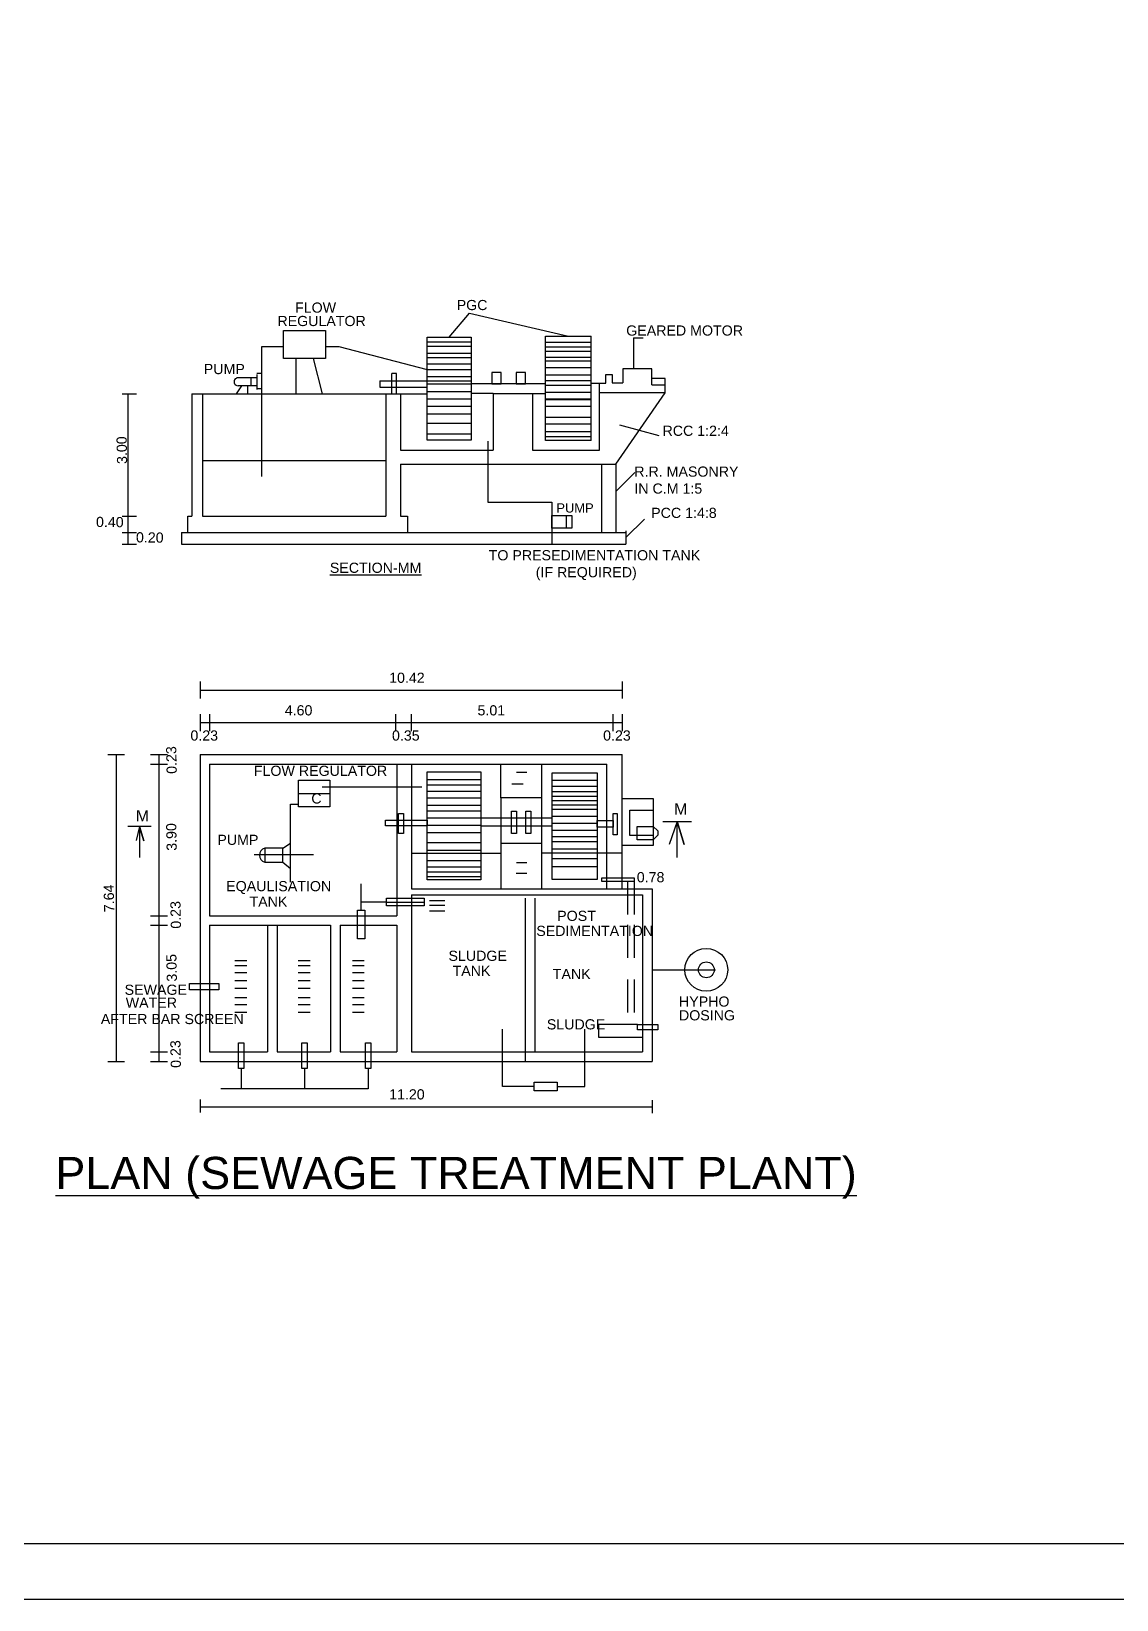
# Model space of a CAD drawing. Header units: metres. Extents: x 10 to 343, y 349 to 530.
# Drawn here: x 227.52 to 256.62, y 349 to 391.05 of the extents above; entities that cross this region are included whole.
import ezdxf

# ---------------------------------------------------------------- set-up
doc = ezdxf.new("R2010")
doc.units = ezdxf.units.M
doc.styles.get("Standard").update_dxf_attribs({"font": 'arial.ttf'})
doc.styles.add('style1', font='micross.ttf')

msp = doc.modelspace()

# ---------------------------------------------------------------- linework, layer by layer
at = {"linetype": 'ByBlock'}
for p, q in [((238.7205, 382.8544), (239.2658, 383.4893)), ((239.2658, 383.4893), (241.9213, 382.8767)), ((234.2773, 383.0294), (235.4056, 383.0294)), ((234.2773, 382.2781), (234.2773, 383.0294)), ((235.4056, 383.0294), (235.4056, 382.2781)), ((238.1303, 382.8544), (239.3107, 382.8544)), ((238.1303, 380.0868), (238.1303, 382.8544)), ((238.1303, 382.7264), (239.3107, 382.7264)), ((239.3107, 382.8544), (239.3107, 380.0868)), ((241.309, 382.8767), (242.5335, 382.8767)), ((241.309, 381.6805), (241.309, 382.8767)), ((241.309, 382.7157), (242.5335, 382.7157)), ((242.5335, 380.0782), (242.5335, 382.8767)), ((243.6667, 382.8354), (243.9229, 382.8354)), ((243.6667, 382.8277), (243.6667, 382.0134)), ((233.701, 379.111), (233.701, 382.5963)), ((233.701, 382.5963), (234.2773, 382.5963)), ((235.4056, 382.2781), (234.2773, 382.2781)), ((234.6083, 382.2781), (234.6083, 381.3276)), ((235.0746, 382.2781), (235.3154, 381.3276)), ((235.4056, 382.5963), (235.7676, 382.5963)), ((235.7676, 382.5963), (238.1303, 381.9823)), ((238.1303, 382.6077), (239.3107, 382.6077)), ((238.1303, 382.4244), (239.3107, 382.4244)), ((238.1303, 382.3058), (239.3107, 382.3058)), ((241.309, 382.5892), (242.5335, 382.5892)), ((241.309, 382.4723), (242.5335, 382.4723)), ((241.309, 382.3166), (242.5335, 382.3166)), ((233.701, 381.8732), (233.5651, 381.8732)), ((233.5651, 381.8498), (233.5651, 381.4507)), ((233.701, 381.4742), (233.701, 381.8732)), ((237.1845, 381.3276), (237.1845, 381.8793)), ((237.3145, 381.8793), (237.1845, 381.8793)), ((237.3145, 381.3276), (237.3145, 381.8793)), ((238.1303, 382.1332), (239.3107, 382.1332)), ((238.1303, 381.9823), (239.3107, 381.9823)), ((240.1151, 381.8983), (239.868, 381.8983)), ((239.868, 381.8983), (239.868, 381.5998)), ((240.1151, 381.5998), (240.1151, 381.8983)), ((240.7698, 381.8983), (240.5227, 381.8983)), ((240.5227, 381.8983), (240.5227, 381.5998)), ((240.7698, 381.5998), (240.7698, 381.8983)), ((241.309, 382.2192), (242.5335, 382.2192)), ((241.309, 382.0343), (242.5335, 382.0343)), ((244.1552, 382.0034), (243.3823, 382.0034)), ((243.3823, 382.0034), (243.3823, 381.6212)), ((244.1552, 381.568), (244.1552, 382.0034)), ((233.1553, 381.5486), (233.0147, 381.3276)), ((233.5651, 381.7597), (233.0619, 381.7597)), ((233.5651, 381.5486), (233.0619, 381.5486)), ((233.3135, 381.5486), (233.3135, 381.3276)), ((233.4015, 381.7597), (233.4015, 381.5486)), ((233.5651, 381.4742), (233.701, 381.4742)), ((236.863, 381.6774), (238.1303, 381.6774)), ((236.863, 381.6774), (236.863, 381.5062)), ((236.863, 381.5062), (238.1303, 381.5062)), ((238.1303, 381.7996), (239.3107, 381.7996)), ((238.1303, 381.6803), (239.3107, 381.6803)), ((238.1303, 381.5959), (239.3107, 381.5959)), ((241.309, 381.5998), (239.3107, 381.5998)), ((239.868, 381.5998), (240.1151, 381.5998)), ((240.5227, 381.5998), (240.7698, 381.5998)), ((241.309, 381.8396), (242.5335, 381.8396)), ((241.309, 381.6838), (242.5335, 381.6838)), ((241.309, 380.0782), (241.309, 381.6805)), ((241.309, 381.567), (242.5335, 381.567)), ((242.5335, 381.6134), (242.9262, 381.6134)), ((242.7527, 379.818), (242.7527, 381.6134)), ((242.9262, 381.6134), (242.9262, 381.8472)), ((242.9262, 381.8472), (243.0978, 381.8472)), ((243.0978, 381.8472), (243.0978, 381.6212)), ((243.0978, 381.6212), (243.3823, 381.6212)), ((244.5129, 381.738), (244.1552, 381.738)), ((244.1552, 381.568), (244.5129, 381.568)), ((244.5129, 381.356), (244.5129, 381.738)), ((229.9587, 381.3276), (230.339, 381.3276)), ((230.103, 381.3276), (230.103, 377.2989)), ((231.8277, 381.3276), (238.1303, 381.3276)), ((231.8277, 381.3276), (231.8277, 378.0486)), ((232.1134, 381.3276), (232.1134, 378.0486)), ((237.0268, 381.3276), (237.0268, 378.0486)), ((237.4163, 381.3276), (237.4163, 379.818)), ((238.1303, 381.3891), (239.3107, 381.3891)), ((238.1303, 381.195), (239.3107, 381.195)), ((239.9043, 381.3432), (239.3107, 381.3432)), ((239.9043, 381.3432), (239.9043, 379.818)), ((239.9043, 381.3432), (240.9622, 381.3432)), ((240.9622, 381.3432), (241.309, 381.3432)), ((240.9622, 381.3432), (240.9622, 379.818)), ((241.309, 381.3723), (242.5335, 381.3723)), ((241.309, 381.2007), (242.5335, 381.2007)), ((241.309, 381.1776), (242.5335, 381.1776)), ((244.5129, 381.356), (242.7527, 381.356)), ((243.1934, 379.4404), (244.5129, 381.356)), ((238.1303, 381.0009), (239.3107, 381.0009)), ((238.1303, 380.796), (239.3107, 380.796)), ((238.1303, 380.796), (239.3107, 380.796)), ((241.309, 380.9977), (242.5335, 380.9977)), ((241.309, 380.7073), (242.5335, 380.7073)), ((238.1303, 380.548), (239.3107, 380.548)), ((238.1303, 380.548), (239.3107, 380.548)), ((238.1303, 380.2568), (239.3107, 380.2568)), ((238.1303, 380.2568), (239.3107, 380.2568)), ((241.309, 380.5222), (242.5335, 380.5222)), ((241.309, 380.3232), (242.5335, 380.3232)), ((241.309, 380.1827), (242.5335, 380.1827)), ((243.2888, 380.5007), (244.3478, 380.2112)), ((237.4163, 379.818), (239.9043, 379.818)), ((239.3107, 380.0868), (238.1303, 380.0868)), ((239.763, 380.0604), (239.763, 378.425)), ((240.9622, 379.818), (242.7527, 379.818)), ((242.5335, 380.0782), (241.309, 380.0782)), ((232.1134, 379.542), (237.0268, 379.542)), ((237.4163, 379.4404), (242.8048, 379.4404)), ((237.4163, 379.4404), (237.4163, 378.0486)), ((242.8048, 379.4404), (243.1934, 379.4404)), ((242.8048, 379.4404), (242.8048, 377.6108)), ((243.1934, 379.4404), (243.1934, 377.6108)), ((243.2036, 378.7224), (243.7006, 379.2177)), ((239.763, 378.425), (241.4733, 378.425)), ((241.4733, 378.425), (241.4733, 377.2989)), ((241.4733, 378.072), (242.0139, 378.072)), ((241.4733, 377.731), (241.4733, 378.072)), ((241.8639, 378.072), (241.8639, 377.731)), ((242.0139, 378.072), (242.0139, 377.731)), ((229.9587, 378.0486), (230.339, 378.0486)), ((231.715, 377.6108), (231.715, 378.0486)), ((231.715, 378.0486), (231.8277, 378.0486)), ((232.1134, 378.0486), (237.0268, 378.0486)), ((237.4163, 378.0486), (237.6059, 378.0486)), ((237.6059, 378.0486), (237.6059, 377.6108)), ((242.0139, 377.731), (241.4733, 377.731)), ((243.4609, 377.4778), (243.9579, 377.9731)), ((243.4609, 377.6567), (243.4609, 377.2989)), ((229.9587, 377.6108), (230.339, 377.6108)), ((229.9587, 377.2989), (230.339, 377.2989)), ((231.544, 377.6108), (243.4609, 377.6108)), ((231.544, 377.6108), (231.544, 377.2989)), ((231.544, 377.2989), (243.4609, 377.2989)), ((232.0428, 373.6133), (232.0428, 373.1598)), ((243.3656, 373.6133), (243.3656, 373.1598)), ((232.0428, 373.3865), (243.3656, 373.3865)), ((232.0428, 372.7398), (232.0428, 372.2862)), ((232.2987, 372.7398), (232.2987, 372.2862)), ((237.2812, 372.7398), (237.2812, 372.2862)), ((237.7042, 372.7398), (237.7042, 372.2862)), ((243.1096, 372.7398), (243.1096, 372.2862)), ((243.3656, 372.7398), (243.3656, 372.2862)), ((232.0428, 372.513), (243.3656, 372.513)), ((229.5687, 371.6567), (230.0222, 371.6567)), ((229.7955, 371.6567), (229.7955, 363.4256)), ((230.713, 371.6567), (231.1665, 371.6567)), ((230.713, 371.4007), (231.1665, 371.4007)), ((230.9397, 371.6567), (230.9397, 363.4256)), ((232.0428, 371.6567), (232.0428, 363.4256)), ((232.0428, 371.6567), (243.3656, 371.6567)), ((232.2987, 371.4007), (242.9545, 371.4007)), ((232.2987, 371.4007), (232.2987, 367.3349)), ((237.3226, 371.4007), (237.3226, 367.3349)), ((237.7139, 371.4007), (237.7139, 368.0601)), ((240.1074, 371.4007), (241.2039, 371.4007)), ((240.1074, 370.4948), (240.1074, 371.4007)), ((241.2039, 371.4007), (241.2039, 370.4948)), ((242.9545, 368.0601), (242.9545, 371.4007)), ((243.3656, 368.0601), (243.3656, 371.6567)), ((234.6869, 370.9724), (235.5197, 370.9724)), ((234.6869, 370.2522), (234.6869, 370.9724)), ((235.5197, 370.9724), (235.5197, 370.2522)), ((238.1325, 370.986), (238.1325, 371.19)), ((238.1325, 368.2982), (238.1325, 371.19)), ((238.1325, 371.19), (239.5749, 371.19)), ((238.1325, 370.986), (239.5749, 370.986)), ((239.5749, 371.19), (239.5749, 368.2982)), ((240.5291, 371.1827), (240.8103, 371.1827)), ((241.485, 371.1687), (242.6939, 371.1687)), ((241.485, 368.3045), (241.485, 371.1687)), ((241.485, 370.9715), (242.6939, 370.9715)), ((242.6939, 371.1687), (242.6939, 368.3045)), ((234.6869, 370.6123), (235.5197, 370.6123)), ((235.3158, 370.7894), (237.99, 370.7894)), ((238.1325, 370.8457), (239.5749, 370.8457)), ((238.1325, 370.6774), (239.5749, 370.6774)), ((238.1325, 370.4951), (239.5749, 370.4951)), ((240.4026, 370.8738), (240.7119, 370.8738)), ((241.485, 370.8121), (242.6939, 370.8121)), ((241.485, 370.6631), (242.6939, 370.6631)), ((241.485, 370.5398), (242.6939, 370.5398)), ((234.4691, 370.3258), (234.6869, 370.3258)), ((234.4691, 368.2334), (234.4691, 370.3258)), ((235.5197, 370.2522), (234.6869, 370.2522)), ((237.3692, 370.0762), (237.5035, 370.0762)), ((237.3692, 369.5439), (237.3692, 370.0762)), ((237.5035, 370.0762), (237.5035, 369.5439)), ((238.1325, 370.2988), (239.5749, 370.2988)), ((238.1325, 370.1445), (239.5749, 370.1445)), ((240.1074, 370.4948), (240.1074, 368.0601)), ((241.2039, 370.4948), (240.1074, 370.4948)), ((240.3942, 370.1383), (240.5287, 370.1383)), ((240.3942, 369.5444), (240.3942, 370.1383)), ((240.5287, 370.1383), (240.5287, 369.5444)), ((240.7836, 370.1383), (240.9181, 370.1383)), ((240.7836, 369.5444), (240.7836, 370.1383)), ((240.9181, 370.1383), (240.9181, 369.5444)), ((241.2039, 370.4948), (241.2039, 368.0601)), ((241.485, 370.4267), (242.6939, 370.4267)), ((241.485, 370.3126), (242.6939, 370.3126)), ((241.485, 370.1944), (242.6939, 370.1944)), ((243.1222, 370.0755), (243.2319, 370.0755)), ((243.1222, 369.5059), (243.1222, 370.0755)), ((243.2319, 370.0755), (243.2319, 369.5059)), ((243.3656, 370.4824), (244.1931, 370.4824)), ((243.3656, 369.2213), (243.3656, 370.4824)), ((243.5678, 370.1695), (244.1931, 370.1695)), ((243.5678, 369.4886), (243.5678, 370.1695)), ((244.1931, 370.4824), (244.1931, 369.2213)), ((244.1931, 370.1695), (244.1931, 369.4886)), ((230.7368, 369.7278), (230.1091, 369.7278)), ((230.4229, 369.7278), (230.3262, 369.3491)), ((230.4229, 369.7278), (230.4229, 368.8956)), ((230.4229, 369.7278), (230.5352, 369.3465)), ((230.5352, 369.3465), (230.4229, 369.7278)), ((237.0168, 369.8964), (238.1325, 369.8964)), ((237.0168, 369.7441), (237.0168, 369.8964)), ((238.1325, 369.7441), (237.0168, 369.7441)), ((238.1325, 369.9622), (239.5749, 369.9622)), ((238.1325, 369.8964), (238.1325, 369.7441)), ((238.1325, 369.7658), (239.5749, 369.7658)), ((241.485, 369.9508), (239.5749, 369.9508)), ((239.5749, 369.9508), (239.5749, 369.7441)), ((239.5749, 369.7441), (241.485, 369.7441)), ((241.485, 370.0053), (242.6939, 370.0053)), ((241.485, 369.7441), (241.485, 369.9508)), ((241.485, 369.8162), (242.6939, 369.8162)), ((242.6939, 369.8903), (243.1258, 369.8903)), ((242.6939, 369.7137), (242.6939, 369.8903)), ((243.1258, 369.7137), (242.6939, 369.7137)), ((243.1258, 369.8903), (243.1258, 369.7137)), ((243.7613, 369.7279), (244.1931, 369.7279)), ((243.7613, 369.3669), (243.7613, 369.7279)), ((244.1931, 369.7279), (244.1931, 369.3669)), ((244.1931, 369.7279), (244.3155, 369.6116)), ((244.456, 369.8646), (245.2196, 369.8646)), ((244.8378, 369.8646), (244.6201, 369.2419)), ((244.8305, 369.8646), (244.8305, 368.8956)), ((244.8378, 369.8646), (245.022, 369.2419)), ((245.022, 369.2419), (244.8378, 369.8646)), ((234.2678, 369.1485), (234.4691, 369.2796)), ((237.5035, 369.5439), (237.3692, 369.5439)), ((238.1325, 369.5707), (239.5749, 369.5707)), ((238.1325, 369.2989), (239.5749, 369.2989)), ((240.1074, 369.2774), (241.2039, 369.2774)), ((240.5287, 369.5444), (240.3942, 369.5444)), ((240.9181, 369.5444), (240.7836, 369.5444)), ((241.485, 369.627), (242.6939, 369.627)), ((241.485, 369.4622), (242.6939, 369.4622)), ((241.485, 369.3279), (242.6939, 369.3279)), ((243.2319, 369.5059), (243.1222, 369.5059)), ((244.1931, 369.4886), (243.5678, 369.4886)), ((244.1931, 369.3669), (243.7613, 369.3669)), ((244.1931, 369.3669), (244.3155, 369.4951)), ((244.3155, 369.6116), (244.3155, 369.4951)), ((233.4932, 368.9735), (235.0886, 368.9735)), ((234.2678, 369.1485), (233.7791, 369.1485)), ((233.7791, 369.1485), (233.7791, 368.7709)), ((234.2678, 368.7709), (234.2678, 369.1485)), ((237.7139, 369.0137), (240.1074, 369.0137)), ((238.1325, 369.091), (239.5749, 369.091)), ((238.1325, 368.8192), (239.5749, 368.8192)), ((241.2039, 369.0243), (243.3656, 369.0243)), ((241.485, 369.1255), (242.6939, 369.1255)), ((241.485, 368.8664), (242.6939, 368.8664)), ((244.1931, 369.2213), (243.3656, 369.2213)), ((233.7791, 368.7709), (234.2678, 368.7709)), ((234.2678, 368.7709), (234.4691, 368.6039)), ((238.1325, 368.6433), (239.5749, 368.6433)), ((238.1325, 368.5154), (239.5749, 368.5154)), ((240.5163, 368.4754), (240.8036, 368.4754)), ((240.5265, 368.7623), (240.8036, 368.7623)), ((241.485, 368.6592), (242.6939, 368.6592)), ((236.3649, 367.4858), (236.3649, 368.1875)), ((237.7139, 368.0601), (244.167, 368.0601)), ((238.1325, 368.3875), (239.5749, 368.3875)), ((239.5749, 368.2982), (238.1325, 368.2982)), ((242.6939, 368.3045), (241.485, 368.3045)), ((242.8175, 368.3545), (243.6835, 368.3545)), ((242.8175, 368.2539), (242.8175, 368.3545)), ((243.6835, 368.2539), (242.8175, 368.2539)), ((243.5019, 368.2539), (243.5019, 367.3705)), ((243.6835, 368.3545), (243.6835, 368.2539)), ((243.6835, 368.2539), (243.6835, 367.3705)), ((244.167, 368.0601), (244.167, 363.4256)), ((237.0393, 367.7011), (236.3649, 367.7011)), ((237.0393, 367.8052), (238.057, 367.8052)), ((237.0393, 367.597), (237.0393, 367.8052)), ((237.0393, 367.7011), (238.057, 367.7011)), ((238.057, 367.597), (237.0393, 367.597)), ((237.7139, 367.8962), (237.7139, 363.6816)), ((237.7139, 367.8962), (243.911, 367.8962)), ((238.057, 367.8052), (238.057, 367.597)), ((238.1928, 367.7398), (238.6103, 367.7398)), ((238.1928, 367.6196), (238.6103, 367.6196)), ((240.7636, 367.8041), (240.7636, 363.4256)), ((241.0196, 367.8041), (241.0196, 363.6816)), ((243.911, 367.8962), (243.911, 363.6816)), ((230.713, 367.3349), (231.1665, 367.3349)), ((232.2987, 367.3349), (237.3226, 367.3349)), ((236.2668, 367.4858), (236.463, 367.4858)), ((236.2668, 366.7143), (236.2668, 367.4858)), ((236.463, 367.4858), (236.463, 366.7143)), ((238.1928, 367.4712), (238.6103, 367.4712)), ((230.713, 367.079), (231.1665, 367.079)), ((232.2987, 367.079), (232.2987, 363.6816)), ((232.2987, 367.079), (235.5421, 367.079)), ((233.8523, 367.079), (233.8523, 363.6816)), ((234.1083, 367.079), (234.1083, 363.6816)), ((235.5421, 367.079), (235.5421, 363.6816)), ((235.7981, 367.079), (235.7981, 363.6816)), ((235.7981, 367.079), (237.3226, 367.079)), ((236.463, 366.7143), (236.2668, 366.7143)), ((237.3226, 367.079), (237.3226, 363.6816)), ((243.5019, 367.0889), (243.5019, 366.2055)), ((243.6835, 367.0889), (243.6835, 366.2055)), ((232.9776, 366.1377), (233.2973, 366.1377)), ((232.9776, 365.9972), (233.2973, 365.9972)), ((234.6755, 366.1377), (234.9952, 366.1377)), ((234.6755, 365.9972), (234.9952, 365.9972)), ((236.1286, 366.1377), (236.4484, 366.1377)), ((236.1286, 365.9972), (236.4484, 365.9972)), ((244.167, 365.884), (245.8671, 365.884)), ((231.7594, 365.5164), (232.5442, 365.5164)), ((231.7594, 365.3455), (231.7594, 365.5164)), ((232.5442, 365.5164), (232.5442, 365.3455)), ((232.9776, 365.8166), (233.2973, 365.8166)), ((232.9776, 365.5958), (233.2973, 365.5958)), ((234.6755, 365.8166), (234.9952, 365.8166)), ((234.6755, 365.5958), (234.9952, 365.5958)), ((236.1286, 365.8166), (236.4484, 365.8166)), ((236.1286, 365.5958), (236.4484, 365.5958)), ((243.5019, 365.626), (243.5019, 364.7426)), ((243.6835, 365.626), (243.6835, 364.7426)), ((232.5442, 365.3455), (231.7594, 365.3455)), ((232.9776, 365.3952), (233.2973, 365.3952)), ((232.9776, 365.1443), (233.2973, 365.1443)), ((234.6755, 365.3952), (234.9952, 365.3952)), ((234.6755, 365.1443), (234.9952, 365.1443)), ((236.1286, 365.3952), (236.4484, 365.3952)), ((236.1286, 365.1443), (236.4484, 365.1443)), ((232.9776, 364.9536), (233.2973, 364.9536)), ((232.9776, 364.7529), (233.2973, 364.7529)), ((234.6755, 364.9536), (234.9952, 364.9536)), ((234.6755, 364.7529), (234.9952, 364.7529)), ((236.1286, 364.9536), (236.4484, 364.9536)), ((236.1286, 364.7529), (236.4484, 364.7529)), ((240.151, 362.7563), (240.151, 364.2931)), ((242.3656, 362.7563), (242.3656, 364.2931)), ((243.7719, 364.4174), (242.7329, 364.4174)), ((242.7329, 364.4174), (242.7329, 364.0773)), ((243.7719, 364.4174), (244.3215, 364.4174)), ((243.7719, 364.2786), (243.7719, 364.4174)), ((244.3215, 364.2786), (243.7719, 364.2786)), ((244.3215, 364.4174), (244.3215, 364.2786)), ((233.0739, 363.9266), (233.2172, 363.9266)), ((233.0739, 363.2347), (233.0739, 363.9266)), ((233.2172, 363.9266), (233.2172, 363.2347)), ((234.7697, 363.9266), (234.9131, 363.9266)), ((234.7697, 363.2347), (234.7697, 363.9266)), ((234.9131, 363.9266), (234.9131, 363.2347)), ((236.4776, 363.9266), (236.6209, 363.9266)), ((236.4776, 363.2347), (236.4776, 363.9266)), ((236.6209, 363.9266), (236.6209, 363.2347)), ((242.7329, 364.0773), (243.911, 364.0773)), ((229.5687, 363.4256), (230.0222, 363.4256)), ((230.713, 363.6816), (231.1665, 363.6816)), ((230.713, 363.4256), (231.1665, 363.4256)), ((230.713, 363.4256), (231.1665, 363.4256)), ((232.0428, 363.4256), (244.167, 363.4256)), ((232.2987, 363.6816), (233.8523, 363.6816)), ((234.1083, 363.6816), (235.5421, 363.6816)), ((235.7981, 363.6816), (237.3226, 363.6816)), ((237.7139, 363.6816), (243.911, 363.6816)), ((233.2172, 363.2347), (233.0739, 363.2347)), ((233.1455, 363.2347), (233.1455, 362.6971)), ((234.9131, 363.2347), (234.7697, 363.2347)), ((234.8414, 363.2347), (234.8414, 362.6971)), ((236.6209, 363.2347), (236.4776, 363.2347)), ((236.5492, 363.2347), (236.5492, 362.6971)), ((236.5492, 362.6971), (232.5988, 362.6971)), ((240.9995, 362.7563), (240.151, 362.7563)), ((240.9995, 362.8712), (241.6178, 362.8712)), ((240.9995, 362.6414), (240.9995, 362.8712)), ((241.6178, 362.6414), (240.9995, 362.6414)), ((241.6178, 362.8712), (241.6178, 362.6414)), ((241.6178, 362.7563), (242.3656, 362.7563)), ((232.0428, 362.2153), (244.167, 362.2153))]:
    msp.add_line(p, q, dxfattribs=at)
for p, q in [((232.0428, 362.4043), (232.044, 362.0618)), ((244.1664, 362.3865), (244.1676, 362.0441))]:
    msp.add_line(p, q)
for points in [[(125.6102, 348.9963), (125.6102, 529.8263), (342.518, 529.8263), (342.518, 348.9963)], [(127.1102, 350.4963), (127.1102, 528.3263), (341.018, 528.3263), (341.018, 350.4963)]]:
    msp.add_lwpolyline(points, close=True)
for centre, major_axis, start_param, end_param in [((233.0619, 381.6542), (-0.0746, 0.0746), -0.7853982, 2.3561945), ((233.8365, 368.9597), (-0.1396, 0.1396), -0.4900389, 2.0608352), ((245.6194, 365.8857), (0.0001, 0.5742), -1.5705742, 4.7126111), ((245.6204, 365.8857), (-0.1505, 0.1505), 3.9269908, 10.2101761)]:
    msp.add_ellipse(centre, major_axis=major_axis, ratio=1, start_param=start_param, end_param=end_param, dxfattribs=at)

# ---------------------------------------------------------------- texts
for s, height, p in [('FLOW', 0.27271, (234.5914, 383.5069)), ('PGC', 0.27271, (238.926, 383.5753)), ('REGULATOR', 0.27271, (234.1182, 383.1473)), ('GEARED MOTOR', 0.272707, (243.4718, 382.8922, -0.7935)), ('PUMP', 0.27271, (232.144, 381.8593)), ('RCC 1:2:4', 0.27271, (244.4452, 380.2037)), ('R.R. MASONRY ', 0.272707, (243.6882, 379.109)), ('IN C.M 1:5', 0.27271, (243.6898, 378.6544)), ('PCC 1:4:8', 0.27271, (244.1414, 378.0023)), ('%%USECTION-MM', 0.272707, (235.5242, 376.5299)), ('TO PRESEDIMENTATION TANK', 0.272707, (239.7843, 376.8662)), ('(IF REQUIRED)', 0.272707, (241.0453, 376.4112)), ('10.42', 0.27271, (237.1142, 373.5809)), ('4.60', 0.27271, (234.3155, 372.7074)), ('5.01', 0.27271, (239.4843, 372.7074)), ('0.23', 0.27271, (231.7854, 372.0323)), ('0.35', 0.27271, (237.1908, 372.0323)), ('0.23', 0.27271, (242.8522, 372.0323)), ('FLOW REGULATOR', 0.272707, (233.4863, 371.0857)), ('C', 0.2727, (235.0279, 370.3436)), ('PUMP', 0.27271, (232.5085, 369.2347)), ('0.78', 0.27271, (243.7553, 368.2329)), ('EQAULISATION', 0.272707, (232.7452, 367.9932)), ('TANK', 0.27271, (233.3701, 367.5756)), ('POST', 0.27271, (241.6208, 367.1959)), ('SEDIMENTATION', 0.272707, (241.0608, 366.7927)), ('SLUDGE', 0.27271, (238.7051, 366.125)), ('TANK', 0.27271, (238.8154, 365.7218)), ('TANK', 0.27271, (241.503, 365.6361)), ('SEWAGE ', 0.27271, (230.021, 365.2145)), ('WATER', 0.27271, (230.0506, 364.8661)), ('HYPHO ', 0.27271, (244.8867, 364.898)), ('AFTER BAR SCREEN', 0.272707, (229.3833, 364.4295)), ('DOSING', 0.27271, (244.8867, 364.5291)), ('SLUDGE', 0.27271, (241.3432, 364.2872)), ('11.20', 0.27271, (237.1142, 362.4097)), ('%%UPLAN (SEWAGE TREATMENT PLANT)', 0.862593, (228.1636, 360.0064, -3.3264))]:
    msp.add_text(s, height=height).set_placement(p)
for s, rotation, p in [('3.00', 91.24401, (230.0903, 379.4523)), ('0.40', 359.32977, (229.2524, 377.761)), ('0.20', 359.32977, (230.324, 377.3477)), ('0.23', 91.24401, (231.4205, 371.1434)), ('3.90', 91.24401, (231.4205, 369.0797)), ('7.64', 91.24401, (229.745, 367.434)), ('0.23', 91.24401, (231.5337, 366.9913)), ('3.05', 91.24401, (231.4249, 365.5711)), ('0.23', 91.24401, (231.5319, 363.2589))]:
    msp.add_text(s, height=0.27271, rotation=rotation).set_placement(p)
at = {"linetype": 'ByBlock', "style": 'style1'}
for s, height, p in [('PUMP', 0.24782, (241.5995, 378.146)), ('M', 0.3029, (230.3226, 369.863)), ('M', 0.3029, (244.7582, 370.0433))]:
    msp.add_text(s, height=height, dxfattribs=at).set_placement(p)

doc.saveas('drawing.dxf')
